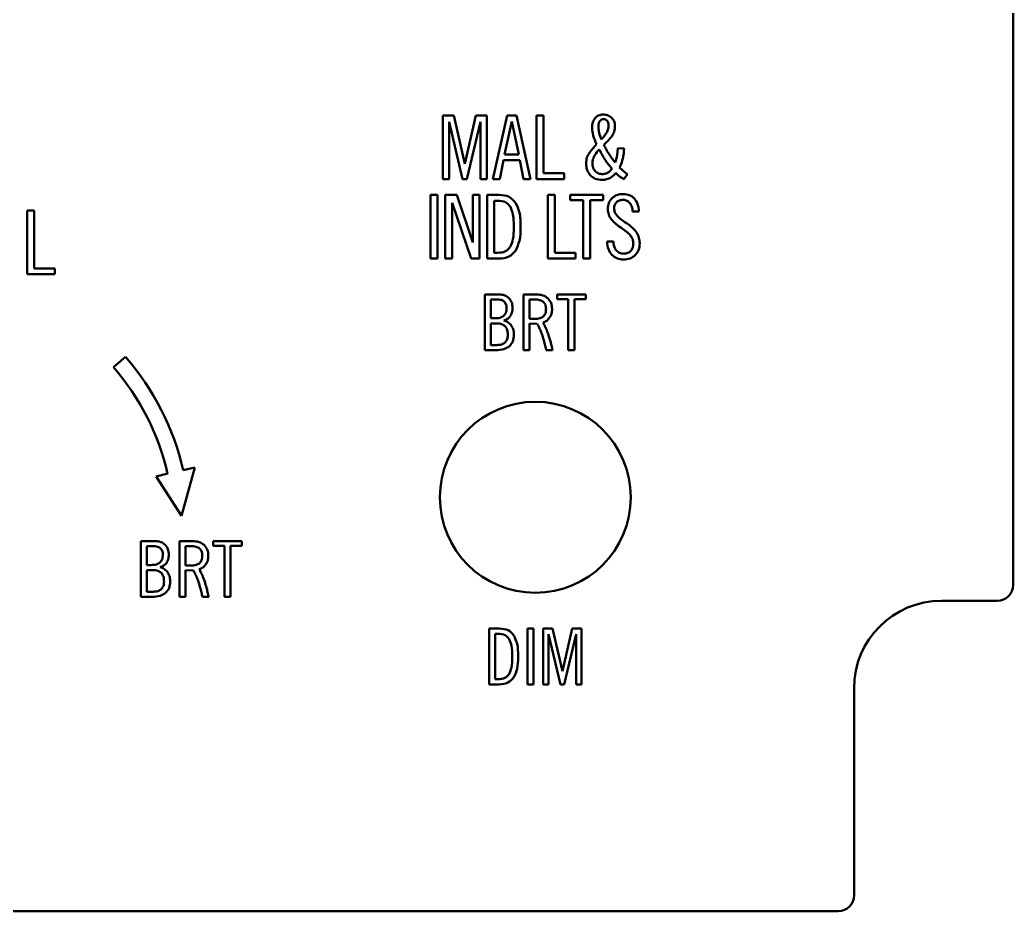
# Model space of a CAD drawing. Header units: millimetres. Extents: x 149 to 292, y 104 to 216.
# Drawn here: x 229.7 to 292.1, y 103.9 to 159.9 of the extents above; entities that cross this region are included whole.
import ezdxf

# ---------------------------------------------------------------- set-up
doc = ezdxf.new("R2010")
doc.units = ezdxf.units.MM
doc.header["$LTSCALE"] = 0.75
doc.layers.add('Visible', color=7, linetype='Continuous', lineweight=50)

msp = doc.modelspace()

# ---------------------------------------------------------------- linework, layer by layer
at = {"layer": 'Visible'}
for p, q in [((292.139, 124.408), (292.139, 195.408)), ((256.284, 149.908), (256.284, 153.908)), ((256.284, 153.908), (256.971, 153.908)), ((256.971, 153.908), (257.674, 150.861)), ((257.674, 150.861), (258.361, 153.908)), ((258.361, 153.908), (259.048, 153.908)), ((259.048, 153.908), (259.048, 149.908)), ((259.442, 149.908), (260.323, 153.908)), ((260.323, 153.908), (260.921, 153.908)), ((260.921, 153.908), (261.807, 149.908)), ((262.184, 149.908), (262.184, 153.908)), ((262.184, 153.908), (262.616, 153.908)), ((262.616, 153.908), (262.616, 150.274)), ((257.525, 149.908), (256.683, 153.509)), ((256.683, 153.509), (256.683, 149.908)), ((258.649, 153.504), (257.807, 149.908)), ((258.649, 149.908), (258.649, 153.504)), ((260.622, 153.526), (260.173, 151.459)), ((261.07, 151.459), (260.622, 153.526)), ((267.242, 151.398), (267.298, 151.847)), ((267.298, 151.847), (267.685, 151.825)), ((267.685, 151.825), (267.674, 151.67)), ((260.173, 151.459), (261.07, 151.459)), ((260.112, 151.094), (259.874, 149.908)), ((261.131, 151.094), (260.112, 151.094)), ((261.37, 149.908), (261.131, 151.094)), ((256.683, 149.908), (256.284, 149.908)), ((257.807, 149.908), (257.525, 149.908)), ((259.048, 149.908), (258.649, 149.908)), ((259.874, 149.908), (259.442, 149.908)), ((261.807, 149.908), (261.37, 149.908)), ((263.918, 149.908), (262.184, 149.908)), ((262.616, 150.274), (263.918, 150.274)), ((263.918, 150.274), (263.918, 149.908)), ((267.896, 150.207), (267.663, 149.908)), ((255.522, 148.908), (255.954, 148.908)), ((255.522, 144.908), (255.522, 148.908)), ((255.954, 148.908), (255.954, 144.908)), ((256.442, 144.908), (256.442, 148.908)), ((256.442, 148.908), (257.173, 148.908)), ((257.173, 148.908), (258.165, 145.911)), ((258.165, 148.908), (258.597, 148.908)), ((258.165, 145.911), (258.165, 148.908)), ((258.597, 148.908), (258.597, 144.908)), ((259.084, 144.908), (259.084, 148.908)), ((259.084, 148.908), (259.838, 148.908)), ((262.896, 144.908), (262.896, 148.908)), ((262.896, 148.908), (263.328, 148.908)), ((263.328, 148.908), (263.328, 145.274)), ((264.303, 148.908), (266.37, 148.908)), ((264.303, 148.57), (264.303, 148.908)), ((266.37, 148.908), (266.37, 148.57)), ((258.071, 144.908), (256.874, 148.42)), ((256.874, 148.42), (256.874, 144.908)), ((259.517, 148.542), (259.517, 145.274)), ((259.738, 148.542), (259.517, 148.542)), ((265.118, 148.57), (264.303, 148.57)), ((265.118, 144.908), (265.118, 148.57)), ((266.37, 148.57), (265.55, 148.57)), ((265.55, 148.57), (265.55, 144.908)), ((230.169, 143.929), (230.169, 147.929)), ((230.169, 147.929), (230.601, 147.929)), ((230.601, 147.929), (230.601, 144.295)), ((268.619, 147.877), (268.215, 147.877)), ((260.747, 146.819), (260.747, 146.969)), ((261.179, 146.947), (261.179, 146.858)), ((266.614, 145.983), (267.012, 145.983)), ((255.954, 144.908), (255.522, 144.908)), ((256.874, 144.908), (256.442, 144.908)), ((258.597, 144.908), (258.071, 144.908)), ((259.805, 144.908), (259.084, 144.908)), ((259.517, 145.274), (259.733, 145.274)), ((264.63, 144.908), (262.896, 144.908)), ((263.328, 145.274), (264.63, 145.274)), ((264.63, 145.274), (264.63, 144.908)), ((265.55, 144.908), (265.118, 144.908)), ((230.601, 144.295), (231.903, 144.295)), ((231.903, 144.295), (231.903, 143.929)), ((231.903, 143.929), (230.169, 143.929)), ((258.919, 139.158), (258.919, 142.658)), ((258.919, 142.658), (259.84, 142.658)), ((261.35, 139.158), (261.35, 142.658)), ((261.35, 142.658), (262.169, 142.658)), ((263.466, 142.658), (265.274, 142.658)), ((263.466, 142.362), (263.466, 142.658)), ((264.178, 142.362), (263.466, 142.362)), ((264.178, 139.158), (264.178, 142.362)), ((265.274, 142.362), (264.556, 142.362)), ((264.556, 142.362), (264.556, 139.158)), ((265.274, 142.658), (265.274, 142.362)), ((259.297, 142.338), (259.297, 141.155)), ((259.675, 142.338), (259.297, 142.338)), ((261.728, 142.338), (261.728, 141.126)), ((262.077, 142.338), (261.728, 142.338)), ((259.297, 141.155), (259.554, 141.155)), ((261.728, 141.126), (262.057, 141.126)), ((259.297, 140.835), (259.297, 139.478)), ((259.675, 140.835), (259.297, 140.835)), ((262.222, 140.816), (261.728, 140.821)), ((261.728, 140.821), (261.728, 139.158)), ((262.247, 140.77), (262.222, 140.816)), ((262.591, 140.893), (262.615, 140.845)), ((259.297, 139.478), (259.685, 139.478)), ((262.785, 139.158), (262.758, 139.282)), ((263.153, 139.289), (263.182, 139.158)), ((235.587, 138.077), (236.342, 138.733)), ((259.631, 139.158), (258.919, 139.158)), ((261.728, 139.158), (261.35, 139.158)), ((263.182, 139.158), (262.785, 139.158)), ((264.556, 139.158), (264.178, 139.158)), ((240.697, 131.788), (239.867, 128.745)), ((239.966, 131.62), (240.697, 131.788)), ((238.261, 131.226), (238.992, 131.395)), ((239.867, 128.745), (238.261, 131.226)), ((237.309, 123.658), (237.309, 127.158)), ((237.309, 127.158), (238.23, 127.158)), ((237.687, 126.838), (237.687, 125.655)), ((238.065, 126.838), (237.687, 126.838)), ((239.74, 123.658), (239.74, 127.158)), ((239.74, 127.158), (240.559, 127.158)), ((240.118, 126.838), (240.118, 125.626)), ((240.467, 126.838), (240.118, 126.838)), ((241.856, 127.158), (243.664, 127.158)), ((241.856, 126.862), (241.856, 127.158)), ((242.569, 126.862), (241.856, 126.862)), ((242.569, 123.658), (242.569, 126.862)), ((243.664, 126.862), (242.947, 126.862)), ((242.947, 126.862), (242.947, 123.658)), ((243.664, 127.158), (243.664, 126.862)), ((237.687, 125.655), (237.944, 125.655)), ((240.118, 125.626), (240.448, 125.626)), ((237.687, 125.335), (237.687, 123.978)), ((238.065, 125.335), (237.687, 125.335)), ((240.613, 125.316), (240.118, 125.321)), ((240.118, 125.321), (240.118, 123.658)), ((240.637, 125.27), (240.613, 125.316)), ((240.981, 125.393), (241.005, 125.345)), ((238.022, 123.658), (237.309, 123.658)), ((237.687, 123.978), (238.075, 123.978)), ((240.118, 123.658), (239.74, 123.658)), ((241.175, 123.658), (241.148, 123.782)), ((241.572, 123.658), (241.175, 123.658)), ((241.543, 123.789), (241.572, 123.658)), ((242.947, 123.658), (242.569, 123.658)), ((287.639, 123.408), (291.139, 123.408)), ((259.194, 118.158), (259.194, 121.658)), ((259.194, 121.658), (259.853, 121.658)), ((259.572, 121.338), (259.572, 118.478)), ((259.766, 121.338), (259.572, 121.338)), ((261.62, 121.658), (261.998, 121.658)), ((261.62, 118.158), (261.62, 121.658)), ((261.998, 121.658), (261.998, 118.158)), ((262.592, 118.158), (262.592, 121.658)), ((262.592, 121.658), (263.193, 121.658)), ((263.678, 118.158), (262.941, 121.309)), ((262.941, 121.309), (262.941, 118.158)), ((263.193, 121.658), (263.809, 118.992)), ((263.809, 118.992), (264.41, 121.658)), ((264.662, 121.304), (263.925, 118.158)), ((264.41, 121.658), (265.011, 121.658)), ((264.662, 118.158), (264.662, 121.304)), ((265.011, 121.658), (265.011, 118.158)), ((260.648, 119.83), (260.648, 119.961)), ((261.027, 119.942), (261.027, 119.864)), ((259.824, 118.158), (259.194, 118.158)), ((259.572, 118.478), (259.761, 118.478)), ((261.998, 118.158), (261.62, 118.158)), ((262.941, 118.158), (262.592, 118.158)), ((263.925, 118.158), (263.678, 118.158)), ((265.011, 118.158), (264.662, 118.158)), ((282.139, 104.908), (282.139, 117.908)), ((159.639, 103.908), (281.139, 103.908))]:
    msp.add_line(p, q, dxfattribs=at)
at = {"layer": 'Visible', "extrusion": (0, 0, -1)}
msp.add_circle((-262.103, 129.908), 6, dxfattribs=at)
at = {"layer": 'Visible'}
for centre, radius, start, end in [((267.559, 153.163), 1.89, 181.27375, 195.91818), ((268.942, 153.589), 3.338, 196.43546, 206.56749), ((265.013, 153.614), 1.741, 315.55814, 322.21781), ((262.876, 155.303), 4.465, 321.89469, 325.123), ((264.647, 154.206), 2.776, 309.30175, 324.39326), ((268.427, 149.552), 3.546, 134.14229, 144.76009), ((267.259, 150.594), 1.631, 134.16099, 150.45045), ((271.58, 154.458), 6.085, 206.27863, 214.06825), ((272.187, 154.927), 6.454, 206.39392, 209.54065), ((272.153, 154.917), 6.42, 209.61366, 212.11952), ((271.686, 154.692), 5.906, 212.68181, 216.33524), ((273.69, 156.179), 8.4, 216.4047, 218.54751), ((263.728, 152.167), 3.606, 341.48521, 344.65981), ((265.984, 151.546), 1.267, 344.74035, 353.29857), ((264.362, 152.011), 3.341, 337.204, 345.92597), ((264.63, 151.882), 3.05, 347.05236, 349.92072), ((264.005, 151.994), 3.684, 349.91504, 352.44374), ((265.039, 151.861), 2.642, 352.34234, 355.84562), ((270.649, 153.883), 4.992, 214.58774, 218.38439), ((266.066, 151.184), 1.065, 307.60011, 323.88803), ((270.757, 153.973), 5.133, 218.42219, 221.73642), ((267.812, 150.74), 0.721, 157.07318, 163.61783), ((266.525, 151.055), 0.976, 334.06115, 336.38941), ((270.425, 153.621), 4.254, 224.72382, 229.60981), ((266.027, 151.281), 1.523, 336.09171, 338.24029), ((265.867, 151.394), 1.7, 305.06622, 319.77562), ((268.445, 151.426), 1.708, 221.44818, 230.26186), ((268.072, 150.898), 1.065, 227.53619, 237.32706), ((268.454, 151.497), 1.775, 237.37669, 243.54531), ((269.557, 152.604), 2.916, 229.64972, 235.28049), ((269.141, 149.321), 2.979, 221.09847, 238.09004), ((269.092, 149.367), 2.559, 224.50861, 238.48999), ((265.804, 144.068), 3.244, 49.77964, 57.09404), ((266.998, 145.461), 1.409, 37.57422, 50.26405), ((259.931, 139.566), 2.61, 24.68339, 27.46768), ((271.197, 144.794), 9.81, 204.94863, 205.90484), ((259.213, 138.968), 3.515, 23.33004, 25.98185), ((253.886, 136.496), 9.753, 25.70689, 26.48384), ((260.573, 139.506), 2.422, 22.00354, 26.08481), ((259.1, 138.947), 3.627, 16.57226, 22.92141), ((254.527, 137.535), 8.414, 14.13632, 16.91182), ((258.652, 138.7), 4.505, 17.04556, 22.35153), ((255.359, 137.641), 7.964, 14.32393, 17.38767), ((252.969, 137.132), 10.023, 12.38658, 14.19481), ((251.8, 136.728), 11.638, 12.7121, 14.34453), ((223.889, 127.908), 15.5, 13, 41), ((238.321, 124.066), 2.61, 24.68339, 27.46768), ((249.587, 129.294), 9.81, 204.94863, 205.90484), ((237.603, 123.468), 3.515, 23.33004, 25.98185), ((232.276, 120.996), 9.753, 25.70689, 26.48384), ((238.963, 124.006), 2.423, 22.0041, 26.0846), ((237.042, 123.2), 4.506, 17.04584, 22.3514), ((237.49, 123.447), 3.627, 16.57226, 22.92141), ((232.917, 122.035), 8.414, 14.13632, 16.91182), ((233.747, 122.14), 7.966, 14.32424, 17.38736), ((231.36, 121.632), 10.021, 12.38655, 14.19505), ((230.184, 121.226), 11.644, 12.71255, 14.34408)]:
    msp.add_arc(centre, radius, start, end, dxfattribs=at)
at = {"layer": 'Visible', "extrusion": (0, 0, -1)}
for centre, radius, start, end in [((-223.889, 127.908), 16.5, 139, 167), ((-291.139, 124.408), 1, 180, 270), ((-287.639, 117.908), 5.5, 0, 90), ((-281.139, 104.908), 1, 180, 270)]:
    msp.add_arc(centre, radius, start, end, dxfattribs=at)
at = {"layer": 'Visible'}
for points, knots in [([(265.669, 153.121), (265.674, 153.242), (265.683, 153.464), (265.802, 153.651), (265.857, 153.736)], [-0.06534678, -0.06534678, -0.06534678, -0.06534678, -0.02999018, 0, 0, 0, 0]), ([(265.857, 153.736), (265.928, 153.802), (266.071, 153.937), (266.267, 153.955), (266.367, 153.963)], [-0.05726364, -0.05726364, -0.05726364, -0.05726364, -0.0290913, 0, 0, 0, 0]), ([(266.417, 153.675), (266.365, 153.671), (266.265, 153.662), (266.195, 153.589), (266.162, 153.553)], [-0.0291462, -0.0291462, -0.0291462, -0.0291462, -0.01415175, 0, 0, 0, 0]), ([(266.367, 153.963), (266.461, 153.955), (266.65, 153.938), (266.804, 153.826), (266.882, 153.769)], [-0.05597911, -0.05597911, -0.05597911, -0.05597911, -0.02826649, 0, 0, 0, 0]), ([(266.622, 153.559), (266.592, 153.593), (266.536, 153.655), (266.454, 153.669), (266.417, 153.675)], [-0.02420121, -0.02420121, -0.02420121, -0.02420121, -0.01105433, 0, 0, 0, 0]), ([(266.882, 153.769), (266.948, 153.698), (267.084, 153.553), (267.101, 153.355), (267.109, 153.254)], [-0.05778174, -0.05778174, -0.05778174, -0.05778174, -0.02949909, 0, 0, 0, 0]), ([(266.162, 153.553), (266.135, 153.499), (266.071, 153.373), (266.069, 153.231), (266.068, 153.149)], [-0.04200854, -0.04200854, -0.04200854, -0.04200854, -0.02407662, 0, 0, 0, 0]), ([(266.068, 153.149), (266.079, 153.033), (266.103, 152.773), (266.201, 152.53), (266.256, 152.395)], [-0.07803337, -0.07803337, -0.07803337, -0.07803337, -0.04336303, 0, 0, 0, 0]), ([(266.539, 152.75), (266.589, 152.836), (266.687, 153.004), (266.703, 153.198), (266.71, 153.293)], [-0.05760458, -0.05760458, -0.05760458, -0.05760458, -0.02830539, 0, 0, 0, 0]), ([(266.71, 153.293), (266.707, 153.343), (266.702, 153.44), (266.648, 153.52), (266.622, 153.559)], [-0.02848888, -0.02848888, -0.02848888, -0.02848888, -0.01364112, 0, 0, 0, 0]), ([(267.109, 153.254), (267.101, 153.133), (267.086, 152.895), (266.964, 152.69), (266.904, 152.589)], [-0.07045069, -0.07045069, -0.07045069, -0.07045069, -0.0346252, 0, 0, 0, 0]), ([(265.292, 150.883), (265.302, 151.011), (265.322, 151.269), (265.461, 151.488), (265.53, 151.598)], [-0.07635406, -0.07635406, -0.07635406, -0.07635406, -0.03834984, 0, 0, 0, 0]), ([(265.841, 151.398), (265.797, 151.317), (265.714, 151.163), (265.698, 150.988), (265.691, 150.905)], [-0.05201134, -0.05201134, -0.05201134, -0.05201134, -0.02479885, 0, 0, 0, 0]), ([(265.547, 150.157), (265.473, 150.265), (265.322, 150.483), (265.302, 150.748), (265.292, 150.883)], [-0.07817559, -0.07817559, -0.07817559, -0.07817559, -0.03971109, 0, 0, 0, 0]), ([(265.691, 150.905), (265.696, 150.807), (265.705, 150.623), (265.813, 150.475), (265.863, 150.407)], [-0.05377039, -0.05377039, -0.05377039, -0.05377039, -0.0249173, 0, 0, 0, 0]), ([(266.311, 149.853), (266.156, 149.861), (265.865, 149.877), (265.648, 150.069), (265.547, 150.157)], [-0.08444976, -0.08444976, -0.08444976, -0.08444976, -0.03920551, 0, 0, 0, 0]), ([(265.863, 150.407), (265.93, 150.352), (266.074, 150.234), (266.261, 150.224), (266.361, 150.218)], [-0.05454484, -0.05454484, -0.05454484, -0.05454484, -0.02919141, 0, 0, 0, 0]), ([(266.843, 150.002), (266.759, 149.959), (266.592, 149.872), (266.405, 149.859), (266.311, 149.853)], [-0.05577633, -0.05577633, -0.05577633, -0.05577633, -0.02767766, 0, 0, 0, 0]), ([(266.361, 150.218), (266.426, 150.223), (266.555, 150.233), (266.662, 150.305), (266.716, 150.34)], [-0.03804977, -0.03804977, -0.03804977, -0.03804977, -0.0189684, 0, 0, 0, 0]), ([(259.838, 148.908), (260.057, 148.894), (260.466, 148.867), (260.737, 148.562), (260.863, 148.42)], [-0.1176589, -0.1176589, -0.1176589, -0.1176589, -0.0548311, 0, 0, 0, 0]), ([(266.658, 148.022), (266.667, 148.155), (266.685, 148.412), (266.848, 148.612), (266.926, 148.709)], [-0.07534743, -0.07534743, -0.07534743, -0.07534743, -0.03626541, 0, 0, 0, 0]), ([(266.926, 148.709), (267.024, 148.783), (267.232, 148.941), (267.494, 148.955), (267.633, 148.963)], [-0.07670455, -0.07670455, -0.07670455, -0.07670455, -0.04062133, 0, 0, 0, 0]), ([(267.633, 148.963), (267.77, 148.953), (268.033, 148.934), (268.234, 148.763), (268.331, 148.681)], [-0.07707963, -0.07707963, -0.07707963, -0.07707963, -0.03711517, 0, 0, 0, 0]), ([(268.331, 148.681), (268.41, 148.568), (268.577, 148.327), (268.605, 148.033), (268.619, 147.877)], [-0.08664381, -0.08664381, -0.08664381, -0.08664381, -0.04604695, 0, 0, 0, 0]), ([(260.536, 148.16), (260.442, 148.271), (260.237, 148.516), (259.914, 148.533), (259.738, 148.542)], [-0.09206369, -0.09206369, -0.09206369, -0.09206369, -0.05022507, 0, 0, 0, 0]), ([(260.747, 146.969), (260.745, 147.207), (260.742, 147.617), (260.597, 148), (260.536, 148.16)], [-0.1218096, -0.1218096, -0.1218096, -0.1218096, -0.0511148, 0, 0, 0, 0]), ([(260.863, 148.42), (260.955, 148.218), (261.166, 147.752), (261.174, 147.238), (261.179, 146.947)], [-0.1521338, -0.1521338, -0.1521338, -0.1521338, -0.0862347, 0, 0, 0, 0]), ([(266.896, 147.362), (266.827, 147.462), (266.688, 147.66), (266.668, 147.901), (266.658, 148.022)], [-0.07122606, -0.07122606, -0.07122606, -0.07122606, -0.03554409, 0, 0, 0, 0]), ([(267.212, 148.459), (267.167, 148.406), (267.071, 148.295), (267.062, 148.149), (267.057, 148.071)], [-0.04278535, -0.04278535, -0.04278535, -0.04278535, -0.02249746, 0, 0, 0, 0]), ([(267.057, 148.071), (267.066, 147.978), (267.084, 147.79), (267.206, 147.646), (267.267, 147.573)], [-0.0552718, -0.0552718, -0.0552718, -0.0552718, -0.0278914, 0, 0, 0, 0]), ([(267.616, 148.598), (267.539, 148.593), (267.391, 148.585), (267.269, 148.5), (267.212, 148.459)], [-0.04350758, -0.04350758, -0.04350758, -0.04350758, -0.02066726, 0, 0, 0, 0]), ([(268.048, 148.398), (267.99, 148.456), (267.87, 148.575), (267.702, 148.59), (267.616, 148.598)], [-0.04893492, -0.04893492, -0.04893492, -0.04893492, -0.02488147, 0, 0, 0, 0]), ([(268.215, 147.877), (268.208, 147.977), (268.196, 148.165), (268.096, 148.324), (268.048, 148.398)], [-0.05544424, -0.05544424, -0.05544424, -0.05544424, -0.0260226, 0, 0, 0, 0]), ([(260.53, 145.645), (260.593, 145.803), (260.742, 146.179), (260.745, 146.584), (260.747, 146.819)], [-0.1203268, -0.1203268, -0.1203268, -0.1203268, -0.0697386, 0, 0, 0, 0]), ([(261.179, 146.858), (261.173, 146.576), (261.164, 146.072), (260.959, 145.614), (260.868, 145.412)], [-0.1492229, -0.1492229, -0.1492229, -0.1492229, -0.0656213, 0, 0, 0, 0]), ([(267.755, 147.185), (267.918, 147.079), (268.197, 146.897), (268.401, 146.635), (268.486, 146.526)], [-0.09905915, -0.09905915, -0.09905915, -0.09905915, -0.0413581, 0, 0, 0, 0]), ([(268.265, 145.855), (268.258, 145.939), (268.246, 146.106), (268.159, 146.249), (268.115, 146.321)], [-0.04950059, -0.04950059, -0.04950059, -0.04950059, -0.02483867, 0, 0, 0, 0]), ([(268.486, 146.526), (268.538, 146.421), (268.64, 146.215), (268.656, 145.986), (268.663, 145.872)], [-0.06832932, -0.06832932, -0.06832932, -0.06832932, -0.03380977, 0, 0, 0, 0]), ([(259.733, 145.274), (259.907, 145.283), (260.226, 145.299), (260.436, 145.537), (260.53, 145.645)], [-0.09137934, -0.09137934, -0.09137934, -0.09137934, -0.04147847, 0, 0, 0, 0]), ([(266.913, 145.146), (266.83, 145.26), (266.648, 145.508), (266.626, 145.816), (266.614, 145.983)], [-0.09045056, -0.09045056, -0.09045056, -0.09045056, -0.04904707, 0, 0, 0, 0]), ([(267.012, 145.983), (267.018, 145.883), (267.029, 145.689), (267.126, 145.521), (267.173, 145.44)], [-0.05732637, -0.05732637, -0.05732637, -0.05732637, -0.02769006, 0, 0, 0, 0]), ([(268.104, 145.39), (268.151, 145.456), (268.249, 145.595), (268.259, 145.766), (268.265, 145.855)], [-0.05012474, -0.05012474, -0.05012474, -0.05012474, -0.02634677, 0, 0, 0, 0]), ([(268.663, 145.872), (268.655, 145.725), (268.639, 145.447), (268.47, 145.227), (268.39, 145.124)], [-0.08130791, -0.08130791, -0.08130791, -0.08130791, -0.03824072, 0, 0, 0, 0]), ([(260.868, 145.412), (260.737, 145.265), (260.456, 144.95), (260.032, 144.923), (259.805, 144.908)], [-0.1220161, -0.1220161, -0.1220161, -0.1220161, -0.0652184, 0, 0, 0, 0]), ([(267.644, 144.853), (267.502, 144.863), (267.226, 144.883), (267.015, 145.061), (266.913, 145.146)], [-0.08060445, -0.08060445, -0.08060445, -0.08060445, -0.03895517, 0, 0, 0, 0]), ([(267.173, 145.44), (267.238, 145.375), (267.376, 145.239), (267.57, 145.225), (267.672, 145.218)], [-0.05621465, -0.05621465, -0.05621465, -0.05621465, -0.02960893, 0, 0, 0, 0]), ([(268.39, 145.124), (268.286, 145.045), (268.067, 144.877), (267.79, 144.861), (267.644, 144.853)], [-0.08099404, -0.08099404, -0.08099404, -0.08099404, -0.04273409, 0, 0, 0, 0]), ([(267.672, 145.218), (267.757, 145.224), (267.921, 145.234), (268.045, 145.34), (268.104, 145.39)], [-0.04761626, -0.04761626, -0.04761626, -0.04761626, -0.02259137, 0, 0, 0, 0]), ([(259.84, 142.658), (259.958, 142.65), (260.184, 142.635), (260.361, 142.493), (260.446, 142.425)], [-0.06631231, -0.06631231, -0.06631231, -0.06631231, -0.03176435, 0, 0, 0, 0]), ([(260.446, 142.425), (260.512, 142.337), (260.651, 142.152), (260.666, 141.921), (260.673, 141.8)], [-0.06786987, -0.06786987, -0.06786987, -0.06786987, -0.0354844, 0, 0, 0, 0]), ([(262.169, 142.658), (262.309, 142.65), (262.573, 142.636), (262.789, 142.486), (262.891, 142.416)], [-0.07753137, -0.07753137, -0.07753137, -0.07753137, -0.03648255, 0, 0, 0, 0]), ([(262.891, 142.416), (262.969, 142.323), (263.132, 142.128), (263.149, 141.874), (263.158, 141.742)], [-0.07414927, -0.07414927, -0.07414927, -0.07414927, -0.03875276, 0, 0, 0, 0]), ([(260.15, 142.217), (260.087, 142.252), (259.94, 142.334), (259.771, 142.336), (259.675, 142.338)], [-0.04969431, -0.04969431, -0.04969431, -0.04969431, -0.02827912, 0, 0, 0, 0]), ([(260.116, 141.305), (260.168, 141.369), (260.286, 141.513), (260.292, 141.701), (260.295, 141.805)], [-0.05436846, -0.05436846, -0.05436846, -0.05436846, -0.03026818, 0, 0, 0, 0]), ([(260.295, 141.805), (260.293, 141.89), (260.287, 142.044), (260.192, 142.164), (260.15, 142.217)], [-0.04473436, -0.04473436, -0.04473436, -0.04473436, -0.01986534, 0, 0, 0, 0]), ([(260.673, 141.8), (260.669, 141.701), (260.66, 141.515), (260.564, 141.356), (260.518, 141.281)], [-0.05491365, -0.05491365, -0.05491365, -0.05491365, -0.02569051, 0, 0, 0, 0]), ([(262.605, 142.197), (262.533, 142.238), (262.37, 142.331), (262.182, 142.335), (262.077, 142.338)], [-0.05541882, -0.05541882, -0.05541882, -0.05541882, -0.03086217, 0, 0, 0, 0]), ([(262.775, 141.756), (262.771, 141.847), (262.763, 142.014), (262.655, 142.14), (262.605, 142.197)], [-0.04848985, -0.04848985, -0.04848985, -0.04848985, -0.02209074, 0, 0, 0, 0]), ([(262.605, 141.267), (262.655, 141.329), (262.767, 141.471), (262.772, 141.654), (262.775, 141.756)], [-0.05304792, -0.05304792, -0.05304792, -0.05304792, -0.02975334, 0, 0, 0, 0]), ([(263.158, 141.742), (263.152, 141.642), (263.142, 141.449), (263.048, 141.28), (263.003, 141.199)], [-0.05712672, -0.05712672, -0.05712672, -0.05712672, -0.0275432, 0, 0, 0, 0]), ([(259.554, 141.155), (259.667, 141.157), (259.868, 141.161), (260.041, 141.262), (260.116, 141.305)], [-0.05905494, -0.05905494, -0.05905494, -0.05905494, -0.02563675, 0, 0, 0, 0]), ([(260.518, 141.281), (260.464, 141.22), (260.354, 141.098), (260.199, 141.042), (260.121, 141.015)], [-0.04855069, -0.04855069, -0.04855069, -0.04855069, -0.02446291, 0, 0, 0, 0]), ([(262.057, 141.126), (262.169, 141.128), (262.364, 141.131), (262.533, 141.226), (262.605, 141.267)], [-0.057346, -0.057346, -0.057346, -0.057346, -0.02455676, 0, 0, 0, 0]), ([(263.003, 141.199), (262.946, 141.129), (262.835, 140.992), (262.671, 140.926), (262.591, 140.893)], [-0.05203499, -0.05203499, -0.05203499, -0.05203499, -0.02563586, 0, 0, 0, 0]), ([(260.203, 140.661), (260.133, 140.711), (259.977, 140.825), (259.783, 140.832), (259.675, 140.835)], [-0.05678612, -0.05678612, -0.05678612, -0.05678612, -0.0314502, 0, 0, 0, 0]), ([(260.121, 141.015), (260.207, 140.989), (260.38, 140.938), (260.504, 140.805), (260.567, 140.738)], [-0.05331941, -0.05331941, -0.05331941, -0.05331941, -0.02703324, 0, 0, 0, 0]), ([(260.373, 140.123), (260.37, 140.233), (260.364, 140.429), (260.253, 140.59), (260.203, 140.661)], [-0.05751364, -0.05751364, -0.05751364, -0.05751364, -0.02535935, 0, 0, 0, 0]), ([(260.567, 140.738), (260.622, 140.652), (260.74, 140.468), (260.75, 140.249), (260.756, 140.132)], [-0.06447219, -0.06447219, -0.06447219, -0.06447219, -0.03438116, 0, 0, 0, 0]), ([(262.673, 140.726), (262.685, 140.702), (262.71, 140.65), (262.735, 140.598), (262.748, 140.571)], [-0.01723645, -0.01723645, -0.01723645, -0.01723645, -0.00902472, 0, 0, 0, 0]), ([(260.198, 139.638), (260.249, 139.702), (260.361, 139.843), (260.369, 140.024), (260.373, 140.123)], [-0.05269313, -0.05269313, -0.05269313, -0.05269313, -0.02869233, 0, 0, 0, 0]), ([(260.756, 140.132), (260.749, 139.982), (260.735, 139.706), (260.557, 139.496), (260.475, 139.4)], [-0.08040766, -0.08040766, -0.08040766, -0.08040766, -0.03681436, 0, 0, 0, 0]), ([(260.475, 139.4), (260.36, 139.33), (260.102, 139.172), (259.799, 139.163), (259.631, 139.158)], [-0.08911871, -0.08911871, -0.08911871, -0.08911871, -0.04933477, 0, 0, 0, 0]), ([(259.685, 139.478), (259.787, 139.482), (259.974, 139.488), (260.129, 139.591), (260.198, 139.638)], [-0.05476411, -0.05476411, -0.05476411, -0.05476411, -0.02468407, 0, 0, 0, 0]), ([(238.54, 126.717), (238.477, 126.752), (238.33, 126.834), (238.161, 126.836), (238.065, 126.838)], [-0.04969433, -0.04969433, -0.04969433, -0.04969433, -0.02827913, 0, 0, 0, 0]), ([(238.23, 127.158), (238.348, 127.15), (238.575, 127.135), (238.751, 126.993), (238.836, 126.925)], [-0.06631231, -0.06631231, -0.06631231, -0.06631231, -0.03176435, 0, 0, 0, 0]), ([(238.836, 126.925), (238.902, 126.837), (239.042, 126.652), (239.056, 126.421), (239.064, 126.3)], [-0.06786986, -0.06786986, -0.06786986, -0.06786986, -0.03548437, 0, 0, 0, 0]), ([(240.996, 126.697), (240.923, 126.738), (240.76, 126.831), (240.572, 126.835), (240.467, 126.838)], [-0.05541882, -0.05541882, -0.05541882, -0.05541882, -0.03086211, 0, 0, 0, 0]), ([(240.559, 127.158), (240.699, 127.15), (240.963, 127.136), (241.18, 126.986), (241.282, 126.916)], [-0.0775313, -0.0775313, -0.0775313, -0.0775313, -0.0364826, 0, 0, 0, 0]), ([(241.282, 126.916), (241.359, 126.823), (241.522, 126.628), (241.539, 126.374), (241.548, 126.242)], [-0.07414927, -0.07414927, -0.07414927, -0.07414927, -0.03875274, 0, 0, 0, 0]), ([(238.506, 125.805), (238.558, 125.869), (238.676, 126.013), (238.682, 126.201), (238.686, 126.305)], [-0.05436846, -0.05436846, -0.05436846, -0.05436846, -0.03026818, 0, 0, 0, 0]), ([(238.686, 126.305), (238.683, 126.39), (238.678, 126.544), (238.583, 126.664), (238.54, 126.717)], [-0.04473437, -0.04473437, -0.04473437, -0.04473437, -0.01986538, 0, 0, 0, 0]), ([(239.064, 126.3), (239.059, 126.201), (239.05, 126.015), (238.954, 125.856), (238.909, 125.781)], [-0.05491365, -0.05491365, -0.05491365, -0.05491365, -0.02569051, 0, 0, 0, 0]), ([(241.165, 126.256), (241.161, 126.347), (241.153, 126.514), (241.045, 126.64), (240.996, 126.697)], [-0.04848981, -0.04848981, -0.04848981, -0.04848981, -0.02209073, 0, 0, 0, 0]), ([(240.996, 125.767), (241.045, 125.829), (241.157, 125.971), (241.162, 126.154), (241.165, 126.256)], [-0.05304788, -0.05304788, -0.05304788, -0.05304788, -0.02975334, 0, 0, 0, 0]), ([(241.548, 126.242), (241.543, 126.142), (241.532, 125.949), (241.438, 125.78), (241.393, 125.699)], [-0.05712672, -0.05712672, -0.05712672, -0.05712672, -0.0275432, 0, 0, 0, 0]), ([(237.944, 125.655), (238.058, 125.657), (238.259, 125.661), (238.431, 125.762), (238.506, 125.805)], [-0.05905496, -0.05905496, -0.05905496, -0.05905496, -0.02563672, 0, 0, 0, 0]), ([(238.909, 125.781), (238.854, 125.72), (238.745, 125.598), (238.589, 125.542), (238.511, 125.515)], [-0.04855069, -0.04855069, -0.04855069, -0.04855069, -0.02446291, 0, 0, 0, 0]), ([(238.511, 125.515), (238.597, 125.489), (238.771, 125.438), (238.894, 125.305), (238.957, 125.238)], [-0.05331942, -0.05331942, -0.05331942, -0.05331942, -0.02703322, 0, 0, 0, 0]), ([(240.448, 125.626), (240.559, 125.628), (240.754, 125.631), (240.923, 125.726), (240.996, 125.767)], [-0.05734601, -0.05734601, -0.05734601, -0.05734601, -0.02455671, 0, 0, 0, 0]), ([(241.393, 125.699), (241.337, 125.629), (241.225, 125.492), (241.062, 125.426), (240.981, 125.393)], [-0.05203496, -0.05203496, -0.05203496, -0.05203496, -0.02563591, 0, 0, 0, 0]), ([(238.594, 125.161), (238.524, 125.211), (238.367, 125.325), (238.173, 125.332), (238.065, 125.335)], [-0.05678613, -0.05678613, -0.05678613, -0.05678613, -0.03145021, 0, 0, 0, 0]), ([(238.763, 124.623), (238.76, 124.733), (238.755, 124.929), (238.643, 125.09), (238.594, 125.161)], [-0.05751364, -0.05751364, -0.05751364, -0.05751364, -0.02535938, 0, 0, 0, 0]), ([(238.957, 125.238), (239.012, 125.152), (239.13, 124.968), (239.141, 124.749), (239.146, 124.632)], [-0.0644722, -0.0644722, -0.0644722, -0.0644722, -0.03438112, 0, 0, 0, 0]), ([(241.063, 125.226), (241.075, 125.202), (241.1, 125.15), (241.125, 125.098), (241.139, 125.071)], [-0.01723642, -0.01723642, -0.01723642, -0.01723642, -0.0090247, 0, 0, 0, 0]), ([(238.589, 124.138), (238.64, 124.202), (238.751, 124.343), (238.759, 124.524), (238.763, 124.623)], [-0.05269311, -0.05269311, -0.05269311, -0.05269311, -0.02869237, 0, 0, 0, 0]), ([(239.146, 124.632), (239.139, 124.482), (239.126, 124.206), (238.947, 123.996), (238.865, 123.9)], [-0.08040766, -0.08040766, -0.08040766, -0.08040766, -0.03681436, 0, 0, 0, 0]), ([(238.865, 123.9), (238.75, 123.83), (238.493, 123.672), (238.189, 123.663), (238.022, 123.658)], [-0.08911873, -0.08911873, -0.08911873, -0.08911873, -0.04933478, 0, 0, 0, 0]), ([(238.075, 123.978), (238.178, 123.982), (238.364, 123.988), (238.519, 124.091), (238.589, 124.138)], [-0.05476413, -0.05476413, -0.05476413, -0.05476413, -0.02468406, 0, 0, 0, 0]), ([(260.464, 121.004), (260.382, 121.101), (260.202, 121.315), (259.92, 121.33), (259.766, 121.338)], [-0.08055569, -0.08055569, -0.08055569, -0.08055569, -0.0439469, 0, 0, 0, 0]), ([(259.853, 121.658), (260.045, 121.646), (260.403, 121.622), (260.64, 121.356), (260.75, 121.231)], [-0.1029516, -0.1029516, -0.1029516, -0.1029516, -0.0479772, 0, 0, 0, 0]), ([(260.75, 121.231), (260.83, 121.055), (261.016, 120.647), (261.023, 120.197), (261.027, 119.942)], [-0.133117, -0.133117, -0.133117, -0.133117, -0.0754554, 0, 0, 0, 0]), ([(260.648, 119.961), (260.647, 120.17), (260.645, 120.529), (260.518, 120.863), (260.464, 121.004)], [-0.1065834, -0.1065834, -0.1065834, -0.1065834, -0.0447254, 0, 0, 0, 0]), ([(260.459, 118.803), (260.514, 118.941), (260.644, 119.27), (260.647, 119.625), (260.648, 119.83)], [-0.1052859, -0.1052859, -0.1052859, -0.1052859, -0.0610213, 0, 0, 0, 0]), ([(261.027, 119.864), (261.022, 119.617), (261.013, 119.177), (260.834, 118.776), (260.755, 118.599)], [-0.13057, -0.13057, -0.13057, -0.13057, -0.0574187, 0, 0, 0, 0]), ([(259.761, 118.478), (259.914, 118.486), (260.193, 118.5), (260.376, 118.708), (260.459, 118.803)], [-0.07995697, -0.07995697, -0.07995697, -0.07995697, -0.03629369, 0, 0, 0, 0]), ([(260.755, 118.599), (260.64, 118.471), (260.394, 118.195), (260.023, 118.171), (259.824, 118.158)], [-0.1067641, -0.1067641, -0.1067641, -0.1067641, -0.0570661, 0, 0, 0, 0])]:
    msp.add_open_spline(points, degree=3, knots=knots, dxfattribs=at)

doc.saveas('drawing.dxf')
